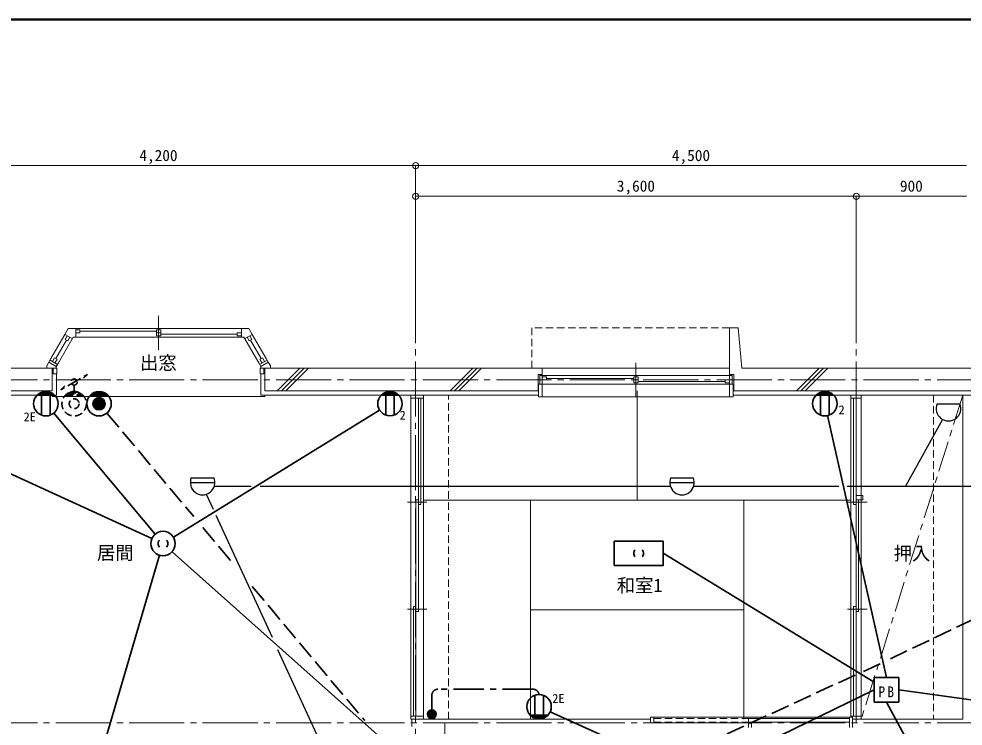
# Model space of a CAD drawing. Units: millimetres at full size, sheet at 1:50. Extents: x -9674 to 9699, y -6794 to 6791.
# Drawn here: x -5753 to 1960, y 1015 to 6791 of the extents above; entities that cross this region are included whole.
import ezdxf
from ezdxf.enums import TextEntityAlignment as Align

# ---------------------------------------------------------------- set-up
doc = ezdxf.new("R2010")
doc.units = ezdxf.units.MM
doc.header["$LTSCALE"] = 50
doc.header["$PDMODE"] = 32
doc.header["$PDSIZE"] = 50
for name, pattern in [('CHAIN1', [8, 5, -1, 1, -1]), ('CHAIN2', [12, 9, -1, 1, -1]), ('DASHED1', [1.8, 1.2, -0.6]), ('DASHED3', [4, 3, -1])]:
    doc.linetypes.add(name, pattern=pattern)
for name, color, linetype, lineweight in [('0-0_図面枠', 7, 'Continuous', 9), ('1-0_芯', 134, 'CHAIN2', 9), ('1-1_躯体', 134, 'Continuous', 9), ('1-2_間仕切', 134, 'Continuous', 9), ('1-3_建具', 134, 'Continuous', 9), ('1-4_仕上げ', 134, 'Continuous', 9), ('1-7_その他', 134, 'DASHED1', 9), ('1-8_ハッチ', 134, 'Continuous', 9), ('1-B_寸法', 134, 'Continuous', 9), ('1-C_梁', 134, 'DASHED1', 9), ('2-0_芯', 2, 'Continuous', 35), ('2-E', 2, 'Continuous', 35), ('3-2', 3, 'DASHED1', 35), ('3-3', 1, 'Continuous', 25), ('3-E', 3, 'Continuous', 35)]:
    doc.layers.add(name, color=color, linetype=linetype, lineweight=lineweight)
doc.layers.add('1-A_文字', color=134, linetype='Continuous')
doc.styles.add('ＭＳ ゴシック', font='')
doc.styles.get('ＭＳ ゴシック').set_extended_font_data('MS Gothic')

msp = doc.modelspace()

# ---------------------------------------------------------------- linework, layer by layer
at = {"layer": '0-0_図面枠'}
for p, q in [((9697.16, 6789.66), (-9672.16, 6789.66)), ((9695.4, 6787.9), (-9670.4, 6787.9)), ((-9668.64, 6786.14), (9693.64, 6786.14)), ((9691.87, 6784.38), (-9666.87, 6784.38)), ((9690.11, 6782.61), (-9665.11, 6782.61)), ((9688.35, 6780.85), (-9663.35, 6780.85))]:
    msp.add_line(p, q, dxfattribs=at)
msp.add_lwpolyline([(9698.92, -6793.93), (9698.92, 6791.43), (-9673.92, 6791.43)], dxfattribs=at)
at = {"layer": '1-0_芯'}
for p, q in [((-2512.5, 4592.91), (-2512.5, -3587.09)), ((1087.5, 4592.91), (1087.5, 1042.91)), ((-8452.5, 3842.91), (8157.5, 3842.91)), ((-8452.5, 1042.91), (2787.5, 1042.91)), ((-2272.5, 1042.91), (-2272.5, 132.91))]:
    msp.add_line(p, q, dxfattribs=at)
at = {"layer": '1-1_躯体'}
for p, q in [((122.5, 4267.91), (52.5, 4267.91)), ((52.5, 3887.91), (52.5, 4267.91)), ((-7302.5, 3937.91), (-5482, 3937.91)), ((-5482, 3937.91), (-5482, 3752.91)), ((-3743, 3937.91), (-3743, 3752.91)), ((-3743, 3937.91), (-1477.5, 3937.91)), ((-1477.5, 3887.91), (-1477.5, 3937.91)), ((-1512.5, 3887.91), (-1477.5, 3887.91)), ((-1512.5, 3752.91), (-1512.5, 3887.91)), ((87.5, 3887.91), (52.5, 3887.91)), ((87.5, 3752.91), (87.5, 3887.91)), ((-6652.5, 3752.91), (-5482, 3752.91)), ((-3743, 3752.91), (-1512.5, 3752.91)), ((87.5, 3752.91), (2902.5, 3752.91))]:
    msp.add_line(p, q, dxfattribs=at)
msp.add_lwpolyline([(122.5, 4267.91), (152.5, 3937.91), (2842.5, 3937.91)], dxfattribs=at)
at = {"layer": '1-2_間仕切'}
for p, q in [((1957.5, 3717.91), (1957.5, 1072.91)), ((-2542.5, 1072.91), (-592.5, 1072.91)), ((-2542.5, 1072.91), (-2542.5, 1012.91)), ((-567.5, 1042.91), (207.5, 1042.91)), ((1057.5, 1072.91), (1957.5, 1072.91))]:
    msp.add_line(p, q, dxfattribs=at)
at = {"layer": '1-3_建具'}
for p, q in [((-4612.5, 4366.39), (-4612.5, 4089.43)), ((-5349.71, 4262.91), (-5377.42, 4214.92)), ((-5349.71, 4262.91), (-5274.3, 4262.91)), ((-5289.3, 4192.91), (-5289.3, 4262.91)), ((-5254.3, 4251.91), (-5289.3, 4251.91)), ((-5274.3, 4262.91), (-3950.7, 4262.91)), ((-5254.3, 4251.91), (-5254.3, 4227.91)), ((-4630, 4203.91), (-4630, 4251.91)), ((-4630, 4251.91), (-4595, 4251.91)), ((-3875.29, 4262.91), (-3950.7, 4262.91)), ((-3935.7, 4192.91), (-3935.7, 4262.91)), ((-3875.29, 4262.91), (-3847.58, 4214.92)), ((-5491.48, 4017.37), (-5377.42, 4214.92)), ((-5364.61, 4167.11), (-5451.17, 4017.19)), ((-5430.86, 3982.37), (-5309.3, 4192.91)), ((-5316.8, 4179.92), (-5377.42, 4214.92)), ((-5375, 4173.11), (-5357.5, 4203.42)), ((-5274.3, 4192.91), (-5309.3, 4192.91)), ((-5254.3, 4227.91), (-5289.3, 4227.91)), ((-5274.3, 4192.91), (-3950.7, 4192.91)), ((-4630, 4239.91), (-5254.3, 4239.91)), ((-4630, 4227.91), (-4595, 4227.91)), ((-4595, 4215.91), (-3970.7, 4215.91)), ((-3970.7, 4227.91), (-3970.7, 4203.91)), ((-3970.7, 4227.91), (-3935.7, 4227.91)), ((-3970.7, 4203.91), (-3935.7, 4203.91)), ((-3950.7, 4192.91), (-3915.7, 4192.91)), ((-3794.14, 3982.37), (-3915.7, 4192.91)), ((-3908.2, 4179.92), (-3847.58, 4214.92)), ((-3850, 4173.11), (-3867.5, 4203.42)), ((-3860.39, 4167.11), (-3773.83, 4017.19)), ((-3733.52, 4017.37), (-3847.58, 4214.92)), ((-5508.98, 3987.06), (-5491.48, 4017.37)), ((-5461.56, 4023.19), (-5479.06, 3992.88)), ((-5461.56, 4023.19), (-5440.78, 4011.19)), ((-5440.78, 4011.19), (-5458.28, 3980.88)), ((-3763.44, 4023.19), (-3784.22, 4011.19)), ((-3784.22, 4011.19), (-3766.72, 3980.88)), ((-3763.44, 4023.19), (-3745.94, 3992.88)), ((-3716.02, 3987.06), (-3733.52, 4017.37)), ((-5438.36, 3969.38), (-5498.98, 4004.38)), ((-5472.5, 3937.91), (-5442.5, 3937.91)), ((-5472.5, 3892.91), (-5472.5, 3937.91)), ((-5462.5, 3937.91), (-5447.5, 3937.91)), ((-5430.86, 3982.37), (-5448.36, 3952.06)), ((-3794.14, 3982.37), (-3776.64, 3952.06)), ((-3786.64, 3969.38), (-3726.02, 4004.38)), ((-3782.5, 3892.91), (-3782.5, 3937.91)), ((-3762.5, 3937.91), (-3777.5, 3937.91)), ((-3716.02, 3987.06), (-3776.64, 3952.06)), ((-3776.64, 3952.06), (-3776.64, 3937.91)), ((-3698.86, 3937.91), (-3776.64, 3937.91)), ((-1477.5, 3937.91), (52.5, 3937.91)), ((-712.5, 3981.39), (-712.5, 3704.43)), ((-3782.5, 3892.91), (-3752.5, 3892.91)), ((-1497.5, 3877.91), (-1462.5, 3877.91)), ((-1497.5, 3877.91), (-1497.5, 3807.91)), ((-1477.5, 3807.91), (-1477.5, 3877.91)), ((-1442.5, 3866.91), (-1477.5, 3866.91)), ((37.5, 3877.91), (-1462.5, 3877.91)), ((-1442.5, 3866.91), (-1442.5, 3842.91)), ((-730, 3818.91), (-730, 3866.91)), ((-730, 3866.91), (-695, 3866.91)), ((72.5, 3877.91), (37.5, 3877.91)), ((52.5, 3807.91), (52.5, 3877.91)), ((72.5, 3877.91), (72.5, 3807.91)), ((-1507.5, 3807.91), (-1477.5, 3807.91)), ((-1507.5, 3705.91), (-1507.5, 3807.91)), ((-1462.5, 3807.91), (-1497.5, 3807.91)), ((-1442.5, 3842.91), (-1477.5, 3842.91)), ((-1477.5, 3705.91), (-1477.5, 3807.91)), ((37.5, 3807.91), (-1462.5, 3807.91)), ((-730, 3854.91), (-1442.5, 3854.91)), ((-730, 3842.91), (-695, 3842.91)), ((17.5, 3830.91), (-695, 3830.91)), ((17.5, 3842.91), (17.5, 3818.91)), ((17.5, 3842.91), (52.5, 3842.91)), ((17.5, 3818.91), (52.5, 3818.91)), ((37.5, 3807.91), (72.5, 3807.91)), ((82.5, 3807.91), (52.5, 3807.91)), ((52.5, 3705.91), (52.5, 3807.91)), ((82.5, 3705.91), (82.5, 3807.91)), ((-5482, 3717.91), (-5482, 3707.91)), ((-3743, 3707.91), (-5482, 3707.91)), ((-3743, 3717.91), (-3743, 3707.91)), ((-2447.5, 3717.91), (-2552.5, 3717.91)), ((-2552.5, 3717.91), (-2552.5, 3693.91)), ((-2447.5, 3717.91), (-2447.5, 3693.91)), ((-1507.5, 3705.91), (-1477.5, 3705.91)), ((-1477.5, 3705.91), (52.5, 3705.91)), ((82.5, 3705.91), (52.5, 3705.91)), ((1127.5, 3717.91), (1042.5, 3717.91)), ((1042.5, 3717.91), (1042.5, 3693.91)), ((1127.5, 3717.91), (1127.5, 3693.91)), ((-2490, 2824.58), (-2490, 3693.91)), ((-2470, 3693.91), (-2470, 2824.58)), ((-2447.5, 1097.91), (-2447.5, 3693.91)), ((1127.5, 3693.91), (1042.5, 3693.91)), ((1042.5, 3693.91), (1042.5, 1097.91)), ((1065, 2824.58), (1065, 3693.91)), ((1085, 2824.58), (1085, 3693.91)), ((1127.5, 1097.91), (1127.5, 3693.91)), ((-2510, 2864.58), (-2510, 1951.25)), ((-2510, 2864.58), (-2490, 2864.58)), ((-2490, 1951.25), (-2490, 2864.58)), ((-2420, 2844.58), (-2580, 2844.58)), ((-2470, 2824.58), (-2490, 2824.58)), ((1175, 2844.58), (1015, 2844.58)), ((1065, 2824.58), (1085, 2824.58)), ((-2420, 1971.25), (-2580, 1971.25)), ((-2530, 1991.25), (-2510, 1991.25)), ((-2530, 1097.91), (-2530, 1991.25)), ((-2510, 1991.25), (-2510, 1097.91)), ((-2510, 1951.25), (-2490, 1951.25)), ((1175, 1971.25), (1015, 1971.25)), ((1065, 1097.91), (1065, 1991.25)), ((1065, 1991.25), (1085, 1991.25)), ((1085, 1991.25), (1085, 1097.91)), ((-2552.5, 1097.91), (-2552.5, 1072.91)), ((-2447.5, 1097.91), (-2552.5, 1097.91)), ((-2447.5, 1097.91), (-2447.5, 1072.91)), ((-592.5, 1087.91), (-592.5, 1042.91)), ((-567.5, 1087.91), (-592.5, 1087.91)), ((-567.5, 1087.91), (-567.5, 1042.91)), ((-567.5, 1087.91), (1032.5, 1087.91)), ((1057.5, 1087.91), (1032.5, 1087.91)), ((1032.5, 1002.91), (1032.5, 1087.91)), ((1127.5, 1097.91), (1042.5, 1097.91)), ((1042.5, 1087.91), (1042.5, 1097.91)), ((1057.5, 1087.91), (1057.5, 1002.91)), ((1127.5, 1097.91), (1127.5, 1072.91)), ((-2447.5, 1072.91), (-2552.5, 1072.91)), ((-592.5, 1042.91), (-592.5, 1067.91)), ((207.5, 1077.91), (207.5, 1047.91)), ((207.5, 1077.91), (1032.5, 1077.91)), ((207.5, 1047.91), (1032.5, 1047.91)), ((207.5, 1042.91), (207.5, 1002.91)), ((232.5, 1042.91), (207.5, 1042.91)), ((232.5, 1042.91), (232.5, 1002.91))]:
    msp.add_line(p, q, dxfattribs=at)
at = {"layer": '1-3_建具', "linetype": 'DASHED1'}
for p, q in [((52.5, 4267.91), (-1562.5, 4267.91)), ((-1562.5, 3937.91), (-1562.5, 4267.91)), ((-567.5, 1077.91), (207.5, 1077.91)), ((-567.5, 1047.91), (207.5, 1047.91))]:
    msp.add_line(p, q, dxfattribs=at)
at = {"layer": '1-3_建具'}
for points in [[(-4630, 4203.91), (-4595, 4203.91), (-4595, 4251.91)], [(-5375, 4173.11), (-5354.22, 4161.11), (-5336.72, 4191.42)], [(-3850, 4173.11), (-3870.78, 4161.11), (-3888.28, 4191.42)], [(-5508.98, 3987.06), (-5526.14, 3957.33), (-5526.14, 3937.91)], [(-5508.98, 3987.06), (-5448.36, 3952.06), (-5448.36, 3937.91), (-5526.14, 3937.91)], [(-5472.5, 3892.91), (-5442.5, 3892.91), (-5442.5, 3937.91)], [(-3752.5, 3892.91), (-3752.5, 3937.91), (-3782.5, 3937.91)], [(-3716.02, 3987.06), (-3698.86, 3957.33), (-3698.86, 3937.91)], [(-730, 3818.91), (-695, 3818.91), (-695, 3866.91)], [(-2447.5, 3693.91), (-2552.5, 3693.91), (-2552.5, 1097.91)], [(1085, 2864.58), (1085, 1951.25), (1105, 1951.25), (1105, 2864.58)], [(-567.5, 1087.91), (-567.5, 1042.91), (-592.5, 1042.91)]]:
    msp.add_lwpolyline(points, dxfattribs=at)
msp.add_lwpolyline([(1085, 2899.58), (1140, 2899.58), (1140, 2864.58), (1085, 2864.58)], close=True, dxfattribs=at)
at = {"layer": '1-4_仕上げ'}
for p, q in [((-702.5, 2859.58), (-702.5, 3752.91)), ((-2447.5, 2859.58), (1042.5, 2859.58)), ((-1575, 1072.91), (-1575, 2859.58)), ((170, 1072.91), (170, 2859.58)), ((-1575, 1966.25), (170, 1966.25))]:
    msp.add_line(p, q, dxfattribs=at)
at = {"layer": '1-7_その他', "linetype": 'CHAIN1'}
msp.add_line((1957.5, 3717.91), (1127.5, 1072.91), dxfattribs=at)
at = {"layer": '1-8_ハッチ'}
for p, q in [((-3643.74, 3752.91), (-3458.74, 3937.91)), ((-3608.38, 3752.91), (-3423.38, 3937.91)), ((-3573.03, 3752.91), (-3388.03, 3937.91)), ((-2229.53, 3752.91), (-2044.53, 3937.91)), ((-2194.17, 3752.91), (-2009.17, 3937.91)), ((-2158.81, 3752.91), (-1973.81, 3937.91)), ((598.9, 3752.91), (783.9, 3937.91)), ((634.26, 3752.91), (819.26, 3937.91)), ((669.61, 3752.91), (854.61, 3937.91)), ((-5447, 3892.91), (-5447, 3717.91)), ((-3778, 3892.91), (-3778, 3717.91)), ((-6617.5, 3717.91), (-5447, 3717.91)), ((-3778, 3717.91), (-1507.5, 3717.91)), ((82.5, 3717.91), (2912.5, 3717.91))]:
    msp.add_line(p, q, dxfattribs=at)
at = {"layer": '1-B_寸法'}
for p, q in [((-6712.5, 5592.91), (-2512.5, 5592.91)), ((-2512.5, 5592.91), (-2512.5, 4592.91)), ((-2512.5, 5592.91), (1987.5, 5592.91)), ((-2512.5, 5342.91), (1087.5, 5342.91)), ((1087.5, 5342.91), (1087.5, 4592.91)), ((1087.5, 5342.91), (1987.5, 5342.91))]:
    msp.add_line(p, q, dxfattribs=at)
for p in [(-2512.5, 5592.91), (-2512.5, 5342.91), (1087.5, 5342.91)]:
    msp.add_point(p, dxfattribs=at)
at = {"layer": '1-C_梁'}
for p, q in [((-2242.5, 1072.91), (-2242.5, 3717.91)), ((1717.5, 3717.91), (1717.5, 1072.91))]:
    msp.add_line(p, q, dxfattribs=at)
at = {"layer": '2-0_芯'}
for p, q in [((-5461.26, 3718.57), (-5604.09, 3718.57)), ((-5464.33, 3721.57), (-5601.02, 3721.57)), ((-5471.37, 3727.57), (-5593.99, 3727.57)), ((-5480, 3733.57), (-5585.36, 3733.57)), ((-5491.21, 3739.57), (-5574.14, 3739.57)), ((-5567.68, 3554.86), (-5567.68, 3742.25)), ((-5508.36, 3745.57), (-5557, 3745.57)), ((-5497.68, 3554.86), (-5497.68, 3742.25)), ((-2793.13, 3718.89), (-2650.31, 3718.89)), ((-2790.06, 3721.89), (-2653.38, 3721.89)), ((-2783.03, 3727.89), (-2660.41, 3727.89)), ((-2774.4, 3733.89), (-2669.04, 3733.89)), ((-2763.18, 3739.89), (-2680.26, 3739.89)), ((-2756.72, 3742.57), (-2756.72, 3555.17)), ((-2746.04, 3745.89), (-2697.4, 3745.89)), ((-2686.72, 3742.57), (-2686.72, 3555.17)), ((902.11, 3718.51), (759.28, 3718.51)), ((899.04, 3721.51), (762.36, 3721.51)), ((892.01, 3727.51), (769.39, 3727.51)), ((883.38, 3733.51), (778.02, 3733.51)), ((872.16, 3739.51), (789.23, 3739.51)), ((795.7, 3742.19), (795.7, 3554.8)), ((855.02, 3745.51), (806.38, 3745.51)), ((865.7, 3742.19), (865.7, 3554.8)), ((-5468.45, 3571.88), (-4640.24, 2583.18)), ((-2806.88, 3596.41), (-4490.89, 2558.98)), ((852.65, 3550.92), (1333.84, 1411.68)), ((-4666.96, 2548.12), (-6421.58, 3350.68)), ((-490.41, 2527.12), (-890.41, 2527.12)), ((-890.41, 2527.12), (-890.41, 2327.12)), ((-4604.19, 2410.58), (-5504.23, -655.49)), ((-4501.35, 2440.03), (-2491.94, 650.95)), ((-490.41, 2427.12), (1233.84, 1374.36)), ((1233.84, 1311.68), (-126.08, 651.51)), ((1433.84, 1311.68), (2236.38, 1201.87)), ((-1538.95, 1080.1), (-1538.95, 1267.49)), ((-1468.95, 1080.1), (-1468.95, 1267.49)), ((1333.84, 1211.68), (1573.47, 767.09)), ((-2408.58, 1133.62), (-2408.58, 1090.41)), ((-2398.98, 1142.47), (-2398.98, 1081.56)), ((-2389.38, 1146.72), (-2389.38, 1077.31)), ((-2379.78, 1148.02), (-2379.78, 1076.01)), ((-2370.18, 1146.72), (-2370.18, 1077.31)), ((-2360.57, 1142.47), (-2360.57, 1081.56)), ((-2350.97, 1133.62), (-2350.97, 1090.41)), ((-1432.53, 1103.78), (-1575.36, 1103.78)), ((-1435.61, 1100.78), (-1572.29, 1100.78)), ((-1442.64, 1094.78), (-1565.26, 1094.78)), ((-1451.27, 1088.78), (-1556.63, 1088.78)), ((-1462.48, 1082.78), (-1545.41, 1082.78)), ((-1412.8, 1132.62), (-341.17, 648.53)), ((-1479.63, 1076.78), (-1528.27, 1076.78))]:
    msp.add_line(p, q, dxfattribs=at)
at = {"layer": '2-0_芯', "linetype": 'CHAIN1'}
for p, q in [((-1553.95, 1316.84), (-2329.78, 1316.84)), ((-2379.78, 1266.84), (-2379.78, 1148.02))]:
    msp.add_line(p, q, dxfattribs=at)
at = {"layer": '2-0_芯'}
msp.add_lwpolyline([(-490.41, 2527.12), (-490.41, 2327.12), (-890.41, 2327.12)], dxfattribs=at)
for centre, radius in [((-5532.68, 3648.55), 100.02), ((-2721.72, 3648.87), 100.02), ((830.7, 3648.5), 100.02), ((-4576.03, 2506.53), 100), ((-1503.95, 1173.8), 100.02), ((-2379.78, 1112.02), 36.01)]:
    msp.add_circle(centre, radius, dxfattribs=at)
for centre, start, end in [((-4575.95, 2506.53), 134.60828, 225.39175), ((-4576.11, 2506.53), 314.60828, 45.39175), ((-690.33, 2427.12), 134.60828, 225.39175), ((-690.49, 2427.12), 314.60828, 45.39175)]:
    msp.add_arc(centre, 40.08, start, end, dxfattribs=at)
at = {"layer": '2-0_芯', "linetype": 'CHAIN1'}
for centre, start, end in [((-2329.78, 1266.84), 90, 180), ((-1553.95, 1266.84), 8.01438, 90)]:
    msp.add_arc(centre, 50, start, end, dxfattribs=at)
at = {"layer": '2-E'}
msp.add_lwpolyline([(1233.84, 1211.68), (1433.84, 1211.68), (1433.84, 1411.68), (1233.84, 1411.68)], close=True, dxfattribs=at)
at = {"layer": '3-2'}
for p, q in [((-5301.81, 3825.5), (-5193.56, 3888)), ((-5193.56, 3888), (-5224.46, 3857.1)), ((-5301.81, 3825.5), (-5410.07, 3763)), ((-5410.07, 3763), (-5379.17, 3793.9)), ((-5301.81, 3748.55), (-5301.81, 3800.5)), ((-5373.23, 3718.55), (-5230.4, 3718.55)), ((-5366.81, 3724.55), (-5236.82, 3724.55)), ((-5359.05, 3730.55), (-5244.58, 3730.55)), ((-5349.31, 3736.55), (-5254.32, 3736.55)), ((-5335.93, 3742.55), (-5267.7, 3742.55))]:
    msp.add_line(p, q, dxfattribs=at)
for centre, radius in [((-5301.81, 3825.5), 25), ((-5301.81, 3648.55), 100), ((-5301.81, 3648.55), 40)]:
    msp.add_circle(centre, radius, dxfattribs=at)
at = {"layer": '3-3'}
for p, q in [((1749.04, 3647.53), (1932.41, 3647.53)), ((1792.3, 3520), (1490.42, 2974.28)), ((-4344.64, 3044.29), (-4161.27, 3044.29)), ((-428.08, 3044.29), (-244.71, 3044.29)), ((-4352.97, 3004.28), (-4152.93, 3004.28)), ((-4157.53, 2974.28), (-3854.9, 2974.28)), ((-3781.55, 2974.28), (-431.81, 2974.28)), ((-436.41, 3004.28), (-236.37, 3004.28)), ((-240.97, 2974.28), (945.24, 2974.28)), ((1013.06, 2974.28), (4521.69, 2974.28)), ((-4222.87, 2908.89), (-4167.5, 2788.55)), ((-4144.43, 2738.41), (-3685.42, 1740.84)), ((-3639.85, 1641.79), (-2763.52, -262.77))]:
    msp.add_line(p, q, dxfattribs=at)
for centre in [(1840.72, 3607.53), (-4252.95, 3004.29), (-336.39, 3004.29)]:
    msp.add_arc(centre, 100.03, 156.4305, 23.56947, dxfattribs=at)
at = {"layer": '3-E'}
for p, q in [((-5170.12, 3718.55), (-5027.29, 3718.55)), ((-5163.69, 3724.55), (-5033.71, 3724.55)), ((-5155.94, 3730.55), (-5041.47, 3730.55)), ((-5146.2, 3736.55), (-5051.2, 3736.55)), ((-5132.82, 3742.55), (-5064.58, 3742.55)), ((-5143.7, 3626.76), (-5143.7, 3670.35)), ((-5138.7, 3618.55), (-5138.7, 3678.55)), ((-5133.7, 3612.84), (-5133.7, 3684.26)), ((-5128.7, 3608.55), (-5128.7, 3688.55)), ((-5123.7, 3605.25), (-5123.7, 3691.85)), ((-5118.7, 3602.73), (-5118.7, 3694.38)), ((-5113.7, 3600.85), (-5113.7, 3696.25)), ((-5108.7, 3599.56), (-5108.7, 3697.54)), ((-5103.7, 3598.8), (-5103.7, 3698.3)), ((-5098.7, 3598.55), (-5098.7, 3698.55)), ((-5093.7, 3598.8), (-5093.7, 3698.3)), ((-5088.7, 3599.56), (-5088.7, 3697.54)), ((-5083.7, 3600.85), (-5083.7, 3696.25)), ((-5078.7, 3602.73), (-5078.7, 3694.38)), ((-5073.7, 3605.25), (-5073.7, 3691.85)), ((-5068.7, 3608.55), (-5068.7, 3688.55)), ((-5063.7, 3612.84), (-5063.7, 3684.26)), ((-5058.7, 3618.55), (-5058.7, 3678.55)), ((-5053.7, 3626.76), (-5053.7, 3670.35))]:
    msp.add_line(p, q, dxfattribs=at)
at = {"layer": '3-E', "linetype": 'DASHED3'}
for p, q in [((-5034.44, 3571.93), (-4324.97, 2726.01)), ((4209, 2920.38), (1340.29, 1552.45)), ((-4250.41, 2637.11), (-4004.66, 2344.1)), ((-3846.28, 2155.25), (-2928.48, 1060.94)), ((1281.27, 1525.33), (1142.75, 1461.7)), ((1078.63, 1432.24), (-452, 729.06))]:
    msp.add_line(p, q, dxfattribs=at)
at = {"layer": '3-E'}
for radius in [100, 50]:
    msp.add_circle((-5098.7, 3648.55), radius, dxfattribs=at)

# ---------------------------------------------------------------- texts
at = {"layer": '1-A_文字', "style": 'ＭＳ ゴシック'}
for s, p in [('出窓', (-4764.03, 3894.16)), ('居間', (-5115.76, 2342.78)), ('押入', (1392.5, 2337.91)), ('和室1', (-870.04, 2076.54))]:
    msp.add_text(s, height=110, dxfattribs=at).set_placement(p, align=Align.BOTTOM_LEFT)
at = {"layer": '1-B_寸法', "style": 'ＭＳ ゴシック'}
for s, p in [('4,200', (-4768.75, 5602.91)), ('4,500', (-418.75, 5602.91)), ('3,600', (-868.75, 5352.91)), ('900', (1443.75, 5352.91))]:
    msp.add_text(s, height=91.64, dxfattribs=at).set_placement(p, align=Align.BOTTOM_LEFT)
at = {"layer": '2-0_芯', "color": 7, "style": 'ＭＳ ゴシック'}
for s, p in [('2', (942.43, 3539.45)), ('2E', (-5714.74, 3482.75)), ('2', (-2642.9, 3496.33)), ('2E', (-1396.01, 1182.57))]:
    msp.add_text(s, height=73.31, dxfattribs=at).set_placement(p, align=Align.BOTTOM_LEFT)
at = {"layer": '2-E', "color": 7, "insert": (1268.84, 1251.68), "char_height": 87.98, "attachment_point": 7, "style": 'ＭＳ ゴシック'}
msp.add_mtext('\\T1.36;\\W0.9;PB', dxfattribs=at)

doc.saveas('drawing.dxf')
